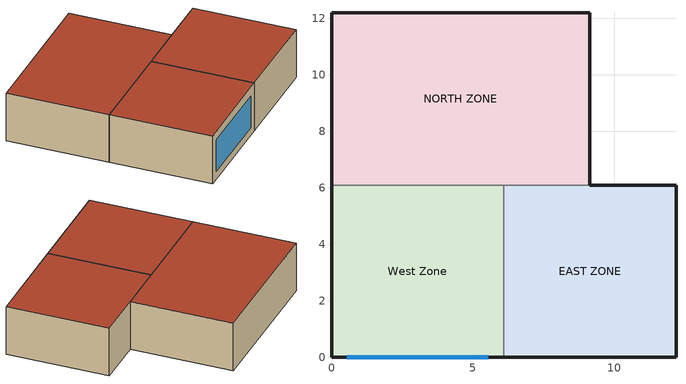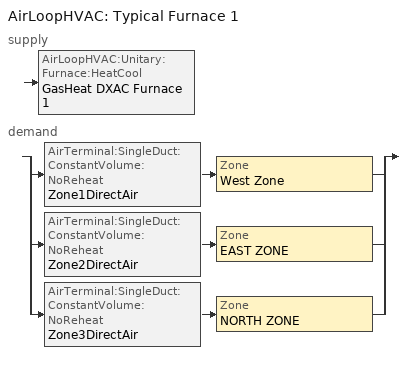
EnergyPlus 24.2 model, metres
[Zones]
West Zone
 floor adiabatic (FLOOR SLAB 8 IN): 0,0 0,6.1 6.1,6.1 6.1,0 z0
 wall outside (EXTWALL80): 0,6.1 0,0 6.1,0 z0:3.05
 wall to NORTH ZONE (PARTITION06): 6.1,6.1 0,6.1 z0:3.05
 wall to EAST ZONE (PARTITION06): 6.1,0 6.1,6.1 z0:3.05
 window (WIN-CON-LIGHT): 0.55,0 5.55,0 z0.5:2.5
 roof outside (ROOF34): 0,6.1 0,0 6.1,0 6.1,6.1 z3.05
EAST ZONE
 floor adiabatic (FLOOR SLAB 8 IN): 6.1,0 6.1,6.1 12.19,6.1 12.19,0 z0
 wall outside (EXTWALL80): 6.1,0 12.19,0 12.19,6.1 9.14,6.1 z0:3.05
 wall to NORTH ZONE (PARTITION06): 9.14,6.1 6.1,6.1 z0:3.05
 roof outside (ROOF34): 6.1,6.1 6.1,0 12.19,0 12.19,6.1 z3.05
NORTH ZONE
 floor adiabatic (FLOOR SLAB 8 IN): 0,6.1 0,12.19 9.14,12.19 9.14,6.1 z0
 wall outside (EXTWALL80): 9.14,6.1 9.14,12.19 0,12.19 0,6.1 z0:3.05
 roof outside (ROOF34): 0,12.19 0,6.1 9.14,6.1 9.14,12.19 z3.05
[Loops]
AirLoopHVAC 'Typical Furnace 1'
 supply: AirLoopHVAC:Unitary:Furnace:HeatCool 'GasHeat DXAC Furnace 1'
 demand: split
  | AirTerminal:SingleDuct:ConstantVolume:NoReheat 'Zone1DirectAir' > Zone 'West Zone'
  | AirTerminal:SingleDuct:ConstantVolume:NoReheat 'Zone2DirectAir' > Zone 'EAST ZONE'
  | AirTerminal:SingleDuct:ConstantVolume:NoReheat 'Zone3DirectAir' > Zone 'NORTH ZONE'
[Building]
NONE: Loads convergence tolerance value=0.04; Maximum number of warmup days=25; Minimum number of warmup days=6; North axis=0; Solar distribution=FullInteriorAndExterior; Temperature convergence tolerance value=0.4; Terrain=Suburbs
[Site:GroundTemperature:BuildingSurface]
20.03, 20.03, 20.13, 20.3, 20.43, 20.52, 20.62, 20.77, 20.78, 20.55, 20.44, 20.2
[Site:Location]
Chicago Ohare Intl Ap IL USA WMO=725300: Elevation=205; Latitude=41.99; Longitude=-87.91; Time zone=-6
[SizingPeriod:DesignDay] Barometric pressure=98886; Day of month=21; Daylight saving time indicator=No; Humidity condition type=WetBulb; Rain indicator=No; Snow indicator=No; Solar model indicator=ASHRAEClearSky
Name | Daily dry bulb temperature range | Day type | Maximum dry bulb temperature | Month | Sky clearness | Wetbulb or dewpoint at maximum dry bulb | Wind direction | Wind speed
Chicago Ohare Intl Ap Ann Clg 1% Condns DB=>MWB | 10.5 | SummerDesignDay | 31.6 | 7 | 1 | 23 | 230 | 5.2
Chicago Ohare Intl Ap Ann Htg 99% Condns DB | 0 | WinterDesignDay | -16.6 | 1 | 0 | -16.6 | 270 | 4.9
[Construction]
EXTWALL80: A1 - 1 IN STUCCO, C4 - 4 IN COMMON BRICK, E1 - 3 / 4 IN PLASTER OR GYP BOARD
FLOOR SLAB 8 IN: C10 - 8 IN HW CONCRETE
PARTITION06: E1 - 3 / 4 IN PLASTER OR GYP BOARD, C6 - 8 IN CLAY TILE, E1 - 3 / 4 IN PLASTER OR GYP BOARD
ROOF34: E2 - 1 / 2 IN SLAG OR STONE, E3 - 3 / 8 IN FELT AND MEMBRANE, B5 - 1 IN DENSE INSULATION, C12 - 2 IN HW CONCRETE
WIN-CON-LIGHT: WIN-LAY-GLASS-LIGHT
[Material] Thermal absorptance=0.9
Name | Conductivity | Density | Roughness | Solar absorptance | Specific heat | Thickness | Visible absorptance
A1 - 1 IN STUCCO | 0.691831 | 1858.142 | Smooth | 0.92 | 836.8 | 0.0253898 | 0.92
B5 - 1 IN DENSE INSULATION | 0.0432394 | 91.30524 | VeryRough | 0.5 | 836.8 | 0.0253898 | 0.5
C4 - 4 IN COMMON BRICK | 0.726422 | 1922.216 | Rough | 0.76 | 836.8 | 0.101498 | 0.76
C6 - 8 IN CLAY TILE | 0.570761 | 1121.292 | Smooth | 0.82 | 836.8 | 0.203302 | 0.82
C10 - 8 IN HW CONCRETE | 1.729577 | 2242.585 | MediumRough | 0.65 | 836.8 | 0.203302 | 0.65
C12 - 2 IN HW CONCRETE | 1.729577 | 2242.585 | MediumRough | 0.65 | 836.8 | 0.0509016 | 0.65
E1 - 3 / 4 IN PLASTER OR GYP BOARD | 0.726422 | 1601.846 | Smooth | 0.92 | 836.8 | 0.01905 | 0.92
E2 - 1 / 2 IN SLAG OR STONE | 1.435549 | 881.0155 | Rough | 0.55 | 1673.6 | 0.0127102 | 0.55
E3 - 3 / 8 IN FELT AND MEMBRANE | 0.190253 | 1121.292 | Rough | 0.75 | 1673.6 | 0.00954024 | 0.75
[WindowMaterial:Glazing]
WIN-LAY-GLASS-LIGHT: Back side infrared hemispherical emissivity=0.84; Back side solar reflectance at normal incidence=0.031; Back side visible reflectance at normal incidence=0.05; Conductivity=0.9; Front side infrared hemispherical emissivity=0.84; Front side solar reflectance at normal incidence=0.031; Front side visible reflectance at normal incidence=0.05; Infrared transmittance at normal incidence=0; Optical data type=SpectralAverage; Solar transmittance at normal incidence=0.9; Thickness=0.003; Visible transmittance at normal incidence=0.9
[AirLoopHVAC]
Typical Furnace 1: Design supply air flow rate=1.3
[AirLoopHVAC:Unitary:Furnace:HeatCool]
GasHeat DXAC Furnace 1: Availability schedule=FanAndCoilAvailSched; Controlling zone or thermostat location=East Zone; Cooling coil=Furnace ACDXCoil 1; Cooling supply air flow rate=1.3; Dehumidification control type=None; Fan placement=BlowThrough; Heating coil=Furnace Heating Coil 1; Heating supply air flow rate=1.3; Maximum supply air temperature=80; No load supply air flow rate=0; Supply air fan operating mode schedule=CyclingFanSchedule; Supply fan=Supply Fan 1
[AirTerminal:SingleDuct:ConstantVolume:NoReheat] Availability schedule=FanAndCoilAvailSched
Name | Maximum air flow rate
Zone1DirectAir; Zone3DirectAir | 0.47
Zone2DirectAir | 0.36
[AvailabilityManager:Scheduled]
Furnace 1 Avail: Schedule=FanAndCoilAvailSched
[Coil:Cooling:DX:SingleSpeed]
Furnace ACDXCoil 1: 2023 rated evaporator fan power per volume flow rate=934.4; Availability schedule=FanAndCoilAvailSched; Energy input ratio function of flow fraction curve=WindACEIRFFF; Energy input ratio function of temperature curve=WindACEIRFT; Gross rated cooling cop=3; Gross rated sensible heat ratio=0.75; Gross rated total cooling capacity=25000; Part load fraction correlation curve=WindACPLFFPLR; Rated air flow rate=1.3; Total cooling capacity function of flow fraction curve=WindACCoolCapFFF; Total cooling capacity function of temperature curve=WindACCoolCapFT
[Coil:Heating:Fuel]
Furnace Heating Coil 1: Availability schedule=FanAndCoilAvailSched; Burner efficiency=0.8; Fuel type=NaturalGas; Nominal capacity=25000
[ElectricEquipment] Design level calculation method=EquipmentLevel; Fraction latent=0; Fraction lost=0; Fraction radiant=0.3; Schedule=INTERMITTENT
Name | Design level | Zone or zonelist or space or spacelist
EAST ZONE ElecEq 1 | 1464.375 | EAST ZONE
NORTH ZONE ElecEq 1 | 2928.751 | NORTH ZONE
West Zone ElecEq 1 | 2928.751 | West Zone
[Fan:OnOff]
Supply Fan 1: Availability schedule=FanAndCoilAvailSched; Fan total efficiency=0.7; Maximum flow rate=1.3; Motor efficiency=0.9; Motor in airstream fraction=1; Pressure rise=600
[Lights] Design level calculation method=LightingLevel; End use subcategory=GeneralLights; Fraction radiant=0.2; Fraction replaceable=0; Fraction visible=0.2; Return air fraction=0; Schedule=OFFICE LIGHTING
Name | Lighting level | Zone or zonelist or space or spacelist
EAST ZONE Lights 1 | 1464.375 | EAST ZONE
NORTH ZONE Lights 1 | 878.6252 | NORTH ZONE
[People] Activity level schedule=Activity Sch; Air velocity schedule=Air Velo Sch; Carbon dioxide generation rate=3.82e-08; Clothing insulation calculation method=ClothingInsulationSchedule; Clothing insulation schedule=Clothing Sch; Fraction radiant=0.3; Mean radiant temperature calculation type=EnclosureAveraged; Number of people calculation method=People; Number of people schedule=OFFICE OCCUPANCY; Thermal comfort model 1 type=Fanger; Work efficiency schedule=Work Eff Sch
Name | Number of people | Zone or zonelist or space or spacelist
EAST ZONE | 3 | EAST ZONE
NORTH ZONE | 4 | NORTH ZONE
West Zone | 3 | West Zone
[ThermostatSetpoint:SingleCooling]
Cooling Setpoint with SB: Setpoint temperature schedule=Cooling Setpoints
[ThermostatSetpoint:SingleHeating]
Heating Setpoint with SB: Setpoint temperature schedule=Heating Setpoints
[Zone] Ceiling height=Autocalculate; Multiplier=1; Type=1; Volume=Autocalculate
EAST ZONE; NORTH ZONE; West Zone
[ZoneControl:Thermostat]
Zone 2 Thermostat: Zone or zonelist=EAST ZONE; Control 1=Heating Setpoint with SB; Control 2=Cooling Setpoint with SB; Control type schedule=Zone Control Type Sched
[Zone equipment]
West Zone: Zone1DirectAir
EAST ZONE: Zone2DirectAir
NORTH ZONE: Zone3DirectAir
[Curve:Biquadratic] Input unit type for x=Temperature; Input unit type for y=Temperature; Maximum value of x=23.88889; Maximum value of y=46.11111; Minimum value of x=12.77778; Minimum value of y=18; Output unit type=Dimensionless
Name | Coefficient1 constant | Coefficient2 x | Coefficient3 x 2 | Coefficient4 y | Coefficient5 y 2 | Coefficient6 x y
WindACCoolCapFT | 0.942588 | 0.00954335 | 0.00068377 | -0.0110427 | 5.249e-06 | -9.72e-06
WindACEIRFT | 0.342414 | 0.034885 | -0.0006237 | 0.00497722 | 0.000437951 | -0.000728028
[Curve:Quadratic]
Name | Maximum value of x | Minimum value of x | Coefficient1 constant | Coefficient2 x | Coefficient3 x 2
WindACCoolCapFFF | 1.5 | 0.5 | 0.8 | 0.2 | 0
WindACEIRFFF | 1.5 | 0.5 | 1.1552 | -0.1808 | 0.0256
WindACPLFFPLR | 1 | 0 | 0.85 | 0.15 | 0
[Schedule:Compact]
Activity Sch: Through: 12/31, For: AllDays, Until: 24:00, 131.8
Air Velo Sch: Through: 12/31, For: AllDays, Until: 24:00, 0.137
Clothing Sch: Through: 12/31, For: AllDays, Until: 24:00, 1
Cooling Setpoints: Through: 12/31, For: AllDays, Until:  7:00, 30, Until: 17:00, 24, Until: 24:00, 30
CyclingFanSchedule; Work Eff Sch: Through: 12/31, For: AllDays, Until: 24:00, 0
FanAndCoilAvailSched: Through: 3/31, For: AllDays, Until: 24:00, 1, Through: 9/30, For: WeekDays SummerDesignDay, Until: 7:00, 0, Until: 17:00, 1, Until: 24:00, 0, For: WinterDesignDay, Until: 24:00, 0, For: AllOtherDays, Until: 24:00, 0, Through: 12/31, For: AllDays, Until: 24:00, 1
Heating Setpoints: Through: 12/31, For: AllDays, Until:  7:00, 15, Until: 17:00, 20, Until: 24:00, 15
INTERMITTENT: Through: 12/31, For: WeekDays SummerDesignDay, Until: 8:00, 0, Until: 18:00, 1, Until: 24:00, 0, For: AllOtherDays, Until: 24:00, 0
OFFICE LIGHTING: Through: 12/31, For: WeekDays SummerDesignDay, Until: 6:00, 0.05, Until: 7:00, 0.2, Until: 17:00, 1, Until: 18:00, 0.5, Until: 24:00, 0.05, For: AllOtherDays, Until: 24:00, 0.05
OFFICE OCCUPANCY: Through: 12/31, For: WeekDays SummerDesignDay, Until: 6:00, 0, Until: 7:00, 0.1, Until: 8:00, 0.5, Until: 12:00, 1, Until: 13:00, 0.5, Until: 16:00, 1, Until: 17:00, 0.5, Until: 18:00, 0.1, Until: 24:00, 0, For: AllOtherDays, Until: 24:00, 0
Zone Control Type Sched: Through: 3/31, For: AllDays, Until: 24:00, 1, Through: 9/30, For: AllDays, Until: 24:00, 2, Through: 12/31, For: AllDays, Until: 24:00, 1
